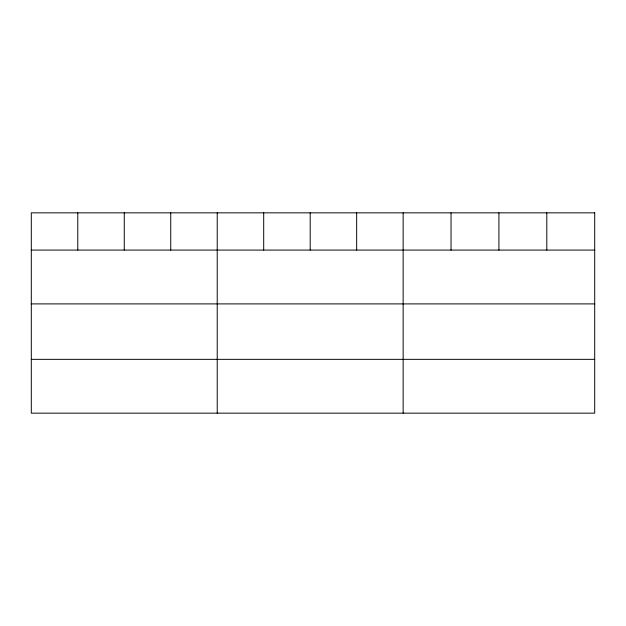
<?xml version="1.0" encoding="UTF-8"?>
<svg xmlns="http://www.w3.org/2000/svg" width="626" height="626" viewBox="0 0 626 626"><rect width="100%" height="100%" fill="white"/><g stroke="black" fill="none" stroke-linecap="round" stroke-linejoin="round"><path stroke-width="0.94" d="M31.3 250.079L594.7 250.079M31.3 303.9L594.7 303.9M31.3 359.347L594.7 359.347M546.811 212.84L546.811 250.079M498.922 212.84L498.922 250.079M451.033 212.84L451.033 250.079M403.144 212.84L403.144 413.16M356.663 212.84L356.663 250.079M310.183 212.84L310.183 250.079M263.702 212.84L263.702 250.079M217.222 212.84L217.222 413.16M170.741 212.84L170.741 250.079M124.261 212.84L124.261 250.079M77.781 212.84L77.781 250.079M594.7 212.84L31.3 212.84L31.3 413.16L594.7 413.16L594.7 212.84"/></g></svg>
